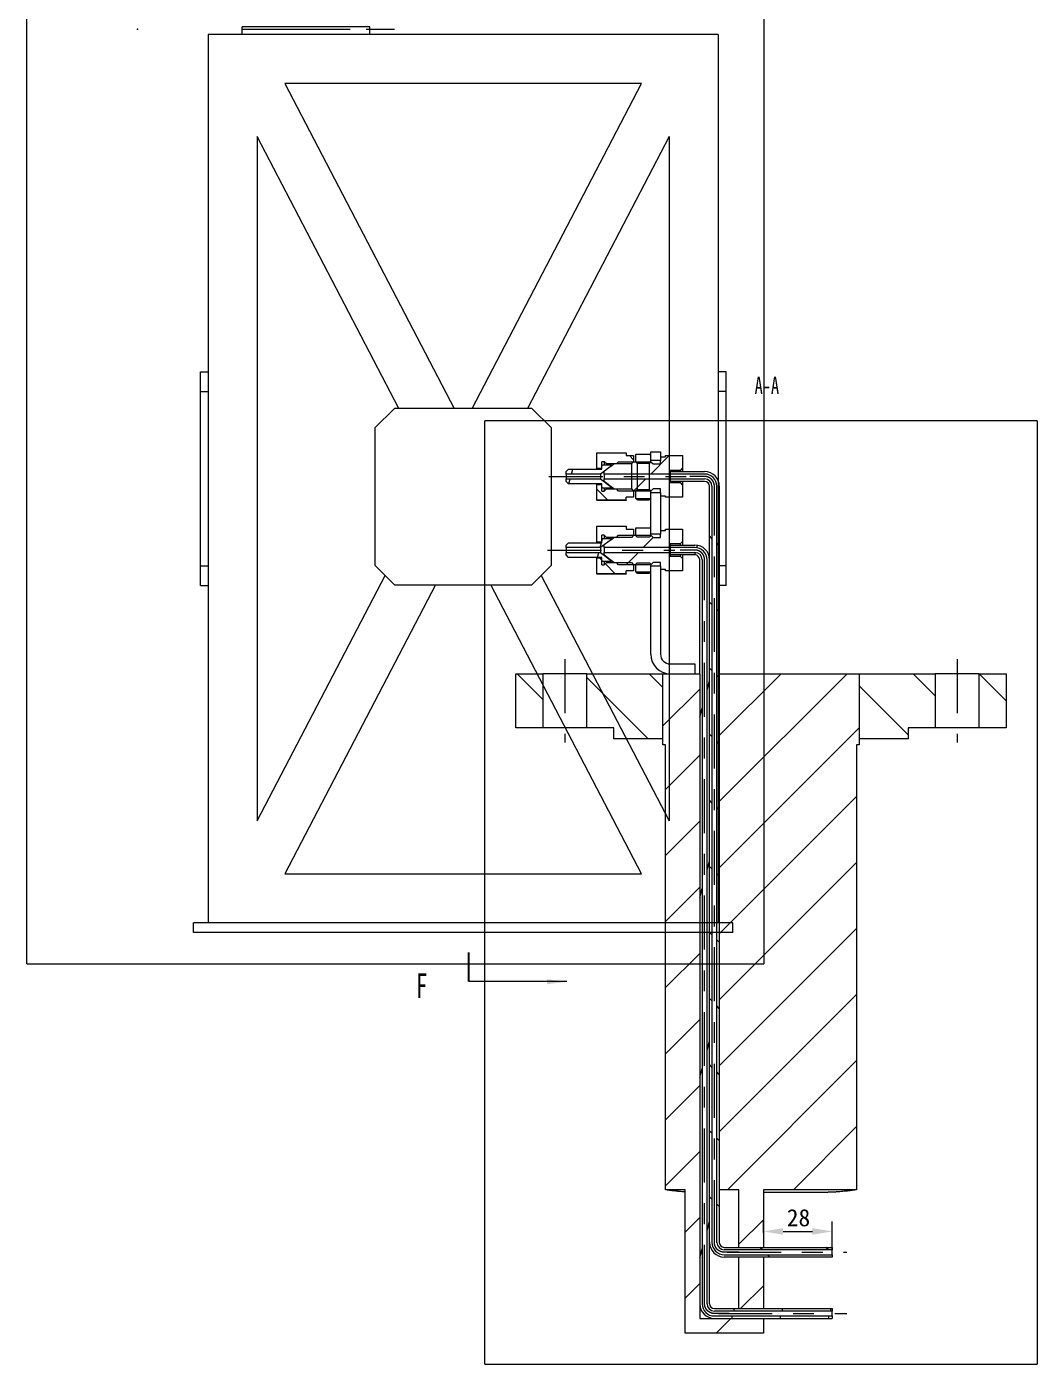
# Model space of a CAD drawing. Header units: millimetres. Extents: x 0 to 1675, y 0 to 1451.
# Drawn here: x 1200 to 1613, y 14 to 560 of the extents above; entities that cross this region are included whole.
import ezdxf

# ---------------------------------------------------------------- set-up
doc = ezdxf.new("R2010")
doc.units = ezdxf.units.MM
doc.header["$PDSIZE"] = -5
doc.linetypes.add('CENTER', pattern=[47.5, 22, -8.5, 8.5, -8.5])
doc.linetypes.add('PHANTOM', pattern=[50.5, 18, -6.5, 6.5, -6.5, 6.5, -6.5])
doc.layers.get('0').update_dxf_attribs({"lineweight": 18})
for name, color, linetype, lineweight in [('1', 7, 'Continuous', 18), ('170', 7, 'Continuous', 18), ('171', 7, 'Continuous', 18), ('173', 7, 'Continuous', 18)]:
    doc.layers.add(name, color=color, linetype=linetype, lineweight=lineweight)
doc.styles.add('Arial', font='')
doc.styles.add('宋体', font='')
doc.styles.get('Arial').set_extended_font_data('宋体')
doc.styles.get('宋体').set_extended_font_data('宋体')
doc.dimstyles.get("Standard").update_dxf_attribs({"dimtxt": 0.18, "dimasz": 0.18, "dimexe": 0.18, "dimexo": 0.0625, "dimgap": 0.09, "dimtad": 0, "dimtih": 1, "dimtoh": 1, "dimdec": 4, "dimzin": 0, "dimdsep": 46, "dimtxsty": 'Standard', "dimcen": 0.09, "dimdle": 0.36, "dimadec": 0, "dimazin": 0, "dimtfac": 1, "dimtdec": 4, "dimtofl": 0, "dimtmove": 0, "dimatfit": 3, "dimfxl": 1, "dimtolj": 1, "dimarcsym": 0})
pattern_1 = [(134.9544, (0, 0), (-13.4811, -13.45965), [])]
pattern_2 = [(74.9848, (0, 0), (-18.39958, 4.93539), [])]
pattern_3 = [(45, (0, 0), (-13.47038, 13.47038), [])]

# ---------------------------------------------------------------- blocks, each defined once
blk = doc.blocks.new('ASSORTED_DRAFT6')
at = {"lineweight": 18}
blk.add_hatch(color=3, dxfattribs=at).paths.add_polyline_path([(710.361568, 85.132812), (706.36157, 84.606202), (706.361566, 85.659422)], flags=0)
blk = doc.blocks.new('*X14')
at = {"layer": '171'}
for points in [[(1508.979461, 69.700504), (1508.979461, 67.033837), (1500.979461, 68.367171)], [(1520.979461, 67.033837), (1520.979461, 69.700504), (1528.979461, 68.367171)]]:
    blk.add_hatch(color=3, dxfattribs=at).paths.add_polyline_path(points, flags=0)
at = {"layer": '171', "color": 3, "linetype": 'Continuous', "lineweight": 18}
for p, q in [((1500.979461, 67.873065), (1500.979461, 72.367171)), ((1528.979461, 60.872711), (1528.979461, 72.367171)), ((1508.979461, 68.367171), (1520.979461, 68.367171))]:
    blk.add_line(p, q, dxfattribs=at)
at = {"layer": '171', "color": 3, "lineweight": 13, "insert": (1510.523961, 77.467171), "char_height": 7, "width": 17.83240223, "attachment_point": 1, "style": '宋体'}
blk.add_mtext('28', dxfattribs=at)

msp = doc.modelspace()

# ---------------------------------------------------------------- hatches: boundary and pattern name
at = {"layer": '1', "linetype": 'Continuous', "lineweight": 18}
h = msp.add_hatch(dxfattribs=at)
h.set_pattern_fill('ANSI31', color=155, style=0, pattern_type=0)
h.set_pattern_definition(pattern_1)
h.paths.add_polyline_path([(1447.99676, 382.37271), (1447.09676, 381.47271), (1436.89676, 381.47271), (1435.99676, 382.37271), (1434.99676, 382.37271), (1434.99676, 379.62271), (1432.99676, 379.62271), (1432.99676, 386.04276), (1444.99676, 386.04276), (1444.99676, 384.87271), (1447.99676, 384.87271)], flags=0)
h.paths.add_polyline_path([(1432.99676, 373.12271), (1434.99676, 373.12271), (1434.99676, 370.37271), (1435.99676, 370.37271), (1436.89676, 371.27271), (1447.09676, 371.27271), (1447.99676, 370.37271), (1447.99676, 367.87271), (1444.99676, 367.87271), (1444.99676, 366.70266), (1432.99676, 366.70266)], flags=0)
h = msp.add_hatch(dxfattribs=at)
h.set_pattern_fill('ANSI31', color=155, style=0, pattern_type=0)
h.set_pattern_definition(pattern_3)
h.paths.add_polyline_path([(1467.97946, 384.87271), (1467.97946, 379.87271), (1466.97946, 378.87271), (1462.97946, 378.87271), (1462.97946, 377.37271), (1435.97946, 377.37271), (1435.97946, 378.45849), (1439.97946, 381.47271), (1440.97946, 381.47271), (1441.87946, 382.37271), (1455.07946, 382.37271), (1455.97946, 381.47271), (1458.97946, 381.47271), (1458.97946, 384.37271), (1460.97946, 384.37271), (1460.97946, 384.87271)], flags=0)
h.paths.add_polyline_path([(1458.97946, 368.37271), (1458.97946, 371.27271), (1455.97946, 371.27271), (1455.07946, 370.37271), (1441.87946, 370.37271), (1440.97946, 371.27271), (1439.97946, 371.27271), (1435.97946, 374.28693), (1435.97946, 375.37271), (1462.97946, 375.37271), (1462.97946, 373.87271), (1466.97946, 373.87271), (1467.97946, 372.87271), (1467.97946, 367.87271), (1460.97946, 367.87271), (1460.97946, 368.37271)], flags=0)
h = msp.add_hatch(dxfattribs=at)
h.set_pattern_fill('ANSI31', color=155, style=0, pattern_type=0)
h.set_pattern_definition([(104.9696, (0, 0), (-18.4035, -4.92073), [])])
h.paths.add_polyline_path([(1454.4505, 381.66231), (1449.50842, 381.66231), (1448.97946, 382.19127), (1448.97946, 385.42154), (1454.97946, 385.42154), (1454.97946, 382.19127)], flags=0)
h.paths.add_polyline_path([(1448.97946, 370.55415), (1449.50842, 371.08311), (1454.4505, 371.08311), (1454.97946, 370.55415), (1454.97946, 367.32388), (1448.97946, 367.32388)], flags=0)
h = msp.add_hatch(dxfattribs=at)
h.set_pattern_fill('ANSI31', color=155, style=0, pattern_type=0)
h.set_pattern_definition(pattern_2)
h.paths.add_polyline_path([(1438.99676, 371.62271), (1435.49676, 371.62271), (1434.99676, 372.12271), (1434.99676, 373.37271), (1421.49676, 373.37271), (1420.49676, 374.37271), (1420.49676, 375.37271), (1434.53858, 375.37271), (1438.99676, 372.01323)], flags=0)
h.paths.add_polyline_path([(1421.49676, 379.37271), (1434.99676, 379.37271), (1434.99676, 380.62271), (1435.49676, 381.12271), (1438.99676, 381.12271), (1438.99676, 380.73219), (1434.53858, 377.37271), (1420.49676, 377.37271), (1420.49676, 378.37271)], flags=0)
h = msp.add_hatch(dxfattribs=at)
h.set_pattern_fill('ANSI31', color=155, style=0, pattern_type=0)
h.set_pattern_definition(pattern_1)
edge = h.paths.add_edge_path(flags=0)
edge.add_arc((1476.97946, 372.37271), 3, 0, 90, ccw=False)
edge.add_line((1479.97946, 372.37271), (1479.97946, 63.87271))
edge.add_arc((1484.97946, 63.87271), 5, 180, 270)
edge.add_line((1484.97946, 58.87271), (1528.97946, 58.87271))
edge.add_line((1528.97946, 58.87271), (1528.97946, 57.87271))
edge.add_line((1528.97946, 57.87271), (1484.97946, 57.87271))
edge.add_arc((1484.97946, 63.87271), 6, 180, 270, ccw=False)
edge.add_line((1478.97946, 63.87271), (1478.97946, 372.37271))
edge.add_arc((1476.97946, 372.37271), 2, 360, 450)
edge.add_line((1476.97946, 374.37271), (1462.97946, 374.37271))
edge.add_line((1462.97946, 374.37271), (1462.97946, 375.37271))
edge.add_line((1462.97946, 375.37271), (1476.97946, 375.37271))
edge = h.paths.add_edge_path(flags=0)
edge.add_arc((1476.97946, 372.37271), 6, 0, 90, ccw=False)
edge.add_line((1482.97946, 372.37271), (1482.97946, 63.87271))
edge.add_arc((1484.97946, 63.87271), 2, 180, 270)
edge.add_line((1484.97946, 61.87271), (1528.97946, 61.87271))
edge.add_line((1528.97946, 61.87271), (1528.97946, 60.87271))
edge.add_line((1528.97946, 60.87271), (1484.97946, 60.87271))
edge.add_arc((1484.97946, 63.87271), 3, 180, 270, ccw=False)
edge.add_line((1481.97946, 63.87271), (1481.97946, 372.37271))
edge.add_arc((1476.97946, 372.37271), 5, 0, 90)
edge.add_line((1476.97946, 377.37271), (1462.97946, 377.37271))
edge.add_line((1462.97946, 377.37271), (1462.97946, 378.37271))
edge.add_line((1462.97946, 378.37271), (1476.97946, 378.37271))
h = msp.add_hatch(dxfattribs=at)
h.set_pattern_fill('ANSI31', color=155, style=0, pattern_type=0)
h.set_pattern_definition(pattern_1)
h.paths.add_polyline_path([(1432.99676, 343.12271), (1434.99676, 343.12271), (1434.99676, 340.37271), (1435.99676, 340.37271), (1436.89676, 341.27271), (1447.09676, 341.27271), (1447.99676, 340.37271), (1447.99676, 337.87271), (1444.99676, 337.87271), (1444.99676, 336.70266), (1432.99676, 336.70266)], flags=0)
h.paths.add_polyline_path([(1447.99676, 352.37271), (1447.09676, 351.47271), (1436.89676, 351.47271), (1435.99676, 352.37271), (1434.99676, 352.37271), (1434.99676, 349.62271), (1432.99676, 349.62271), (1432.99676, 356.04276), (1444.99676, 356.04276), (1444.99676, 354.87271), (1447.99676, 354.87271)], flags=0)
h = msp.add_hatch(dxfattribs=at)
h.set_pattern_fill('ANSI31', color=155, style=0, pattern_type=0)
h.set_pattern_definition(pattern_3)
h.paths.add_polyline_path([(1458.97946, 338.37271), (1458.97946, 341.27271), (1455.97946, 341.27271), (1455.07946, 340.37271), (1441.87946, 340.37271), (1440.97946, 341.27271), (1439.97946, 341.27271), (1435.97946, 344.28693), (1435.97946, 345.37271), (1462.97946, 345.37271), (1462.97946, 343.87271), (1466.97946, 343.87271), (1467.97946, 342.87271), (1467.97946, 337.87271), (1460.97946, 337.87271), (1460.97946, 338.37271)], flags=0)
h.paths.add_polyline_path([(1467.97946, 354.87271), (1467.97946, 349.87271), (1466.97946, 348.87271), (1462.97946, 348.87271), (1462.97946, 347.37271), (1435.97946, 347.37271), (1435.97946, 348.45849), (1439.97946, 351.47271), (1440.97946, 351.47271), (1441.87946, 352.37271), (1455.07946, 352.37271), (1455.97946, 351.47271), (1458.97946, 351.47271), (1458.97946, 354.37271), (1460.97946, 354.37271), (1460.97946, 354.87271)], flags=0)
h = msp.add_hatch(dxfattribs=at)
h.set_pattern_fill('ANSI31', color=155, style=0, pattern_type=0)
h.set_pattern_definition(pattern_2)
h.paths.add_polyline_path([(1421.49676, 349.37271), (1434.99676, 349.37271), (1434.99676, 350.62271), (1435.49676, 351.12271), (1438.99676, 351.12271), (1438.99676, 350.73219), (1434.53858, 347.37271), (1420.49676, 347.37271), (1420.49676, 348.37271)], flags=0)
h.paths.add_polyline_path([(1438.99676, 341.62271), (1435.49676, 341.62271), (1434.99676, 342.12271), (1434.99676, 343.37271), (1421.49676, 343.37271), (1420.49676, 344.37271), (1420.49676, 345.37271), (1434.53858, 345.37271), (1438.99676, 342.01323)], flags=0)
h = msp.add_hatch(dxfattribs=at)
h.set_pattern_fill('ANSI31', color=155, style=0, pattern_type=0)
h.set_pattern_definition(pattern_2)
edge = h.paths.add_edge_path(flags=0)
edge.add_line((1475.97946, 342.37271), (1475.97946, 38.87271))
edge.add_arc((1480.97946, 38.87271), 5, 180, 270)
edge.add_line((1480.97946, 33.87271), (1528.97946, 33.87271))
edge.add_line((1528.97946, 33.87271), (1528.97946, 32.87271))
edge.add_line((1528.97946, 32.87271), (1480.97946, 32.87271))
edge.add_arc((1480.97946, 38.87271), 6, 180, 270, ccw=False)
edge.add_line((1474.97946, 38.87271), (1474.97946, 342.37271))
edge.add_arc((1472.97946, 342.37271), 2, 360, 450)
edge.add_line((1472.97946, 344.37271), (1462.97946, 344.37271))
edge.add_line((1462.97946, 344.37271), (1462.97946, 345.37271))
edge.add_line((1462.97946, 345.37271), (1472.97946, 345.37271))
edge.add_arc((1472.97946, 342.37271), 3, 0, 90, ccw=False)
edge = h.paths.add_edge_path(flags=0)
edge.add_line((1478.97946, 342.37271), (1478.97946, 38.87271))
edge.add_arc((1480.97946, 38.87271), 2, 180, 270)
edge.add_line((1480.97946, 36.87271), (1528.97946, 36.87271))
edge.add_line((1528.97946, 36.87271), (1528.97946, 35.87271))
edge.add_line((1528.97946, 35.87271), (1480.97946, 35.87271))
edge.add_arc((1480.97946, 38.87271), 3, 180, 270, ccw=False)
edge.add_line((1477.97946, 38.87271), (1477.97946, 342.37271))
edge.add_arc((1472.97946, 342.37271), 5, 360, 450)
edge.add_line((1472.97946, 347.37271), (1462.97946, 347.37271))
edge.add_line((1462.97946, 347.37271), (1462.97946, 348.37271))
edge.add_line((1462.97946, 348.37271), (1472.97946, 348.37271))
edge.add_arc((1472.97946, 342.37271), 6, 0, 90, ccw=False)
h = msp.add_hatch(dxfattribs=at)
h.set_pattern_fill('ANSI31', color=155, style=0, pattern_type=0)
h.set_pattern_definition(pattern_1)
h.paths.add_polyline_path([(1588.97946, 273.87271), (1588.97946, 295.87271), (1599.97946, 295.87271), (1599.97946, 273.87271)], flags=0)
h.paths.add_polyline_path([(1570.97946, 295.87271), (1570.97946, 273.87271), (1559.97946, 273.87271), (1559.97946, 269.37271), (1539.97946, 269.37271), (1539.97946, 295.87271)], flags=0)
h.paths.add_polyline_path([(1439.97946, 273.87271), (1428.97946, 273.87271), (1428.97946, 295.87271), (1459.97946, 295.87271), (1459.97946, 269.37271), (1439.97946, 269.37271)], flags=0)
h.paths.add_polyline_path([(1410.97946, 295.87271), (1410.97946, 273.87271), (1399.97946, 273.87271), (1399.97946, 295.87271)], flags=0)
h = msp.add_hatch(dxfattribs=at)
h.set_pattern_fill('ANSI31', color=4, style=0, pattern_type=0)
h.set_pattern_definition(pattern_3)
h.paths.add_polyline_path([(1538.97946, 85.37271), (1500.97946, 85.37271), (1500.97946, 61.87271), (1490.97946, 61.87271), (1490.97946, 85.37271), (1482.97946, 85.37271), (1482.97946, 295.87271), (1539.97946, 295.87271), (1539.97946, 266.87271), (1538.97946, 266.87271)], flags=0)
h.paths.add_polyline_path([(1490.97946, 57.87271), (1500.97946, 57.87271), (1500.97946, 36.87271), (1490.97946, 36.87271)], flags=0)
h.paths.add_polyline_path([(1459.97946, 266.87271), (1459.97946, 295.87271), (1474.97946, 295.87271), (1474.97946, 32.87271), (1490.97946, 32.87271), (1500.97946, 32.87271), (1500.97946, 26.87271), (1468.97946, 26.87271), (1468.97946, 85.37271), (1460.97946, 85.37271), (1460.97946, 266.87271)], flags=0)

# ---------------------------------------------------------------- linework, layer by layer
at = {"layer": '1', "color": 7, "linetype": 'Continuous', "lineweight": 18}
for p, q in [((1432.99676, 379.62271), (1432.99676, 386.04276)), ((1432.99676, 386.04276), (1444.99676, 386.04276)), ((1435.99676, 382.37271), (1434.99676, 382.37271)), ((1434.99676, 380.62271), (1434.99676, 382.37271)), ((1435.99676, 382.37271), (1435.99676, 381.12276)), ((1436.89676, 381.47271), (1435.99676, 382.37271)), ((1440.97946, 381.47271), (1441.87946, 382.37271)), ((1441.87946, 382.37271), (1455.07946, 382.37271)), ((1444.99676, 386.04276), (1444.99676, 384.87271)), ((1444.99676, 384.87271), (1447.99676, 384.87271)), ((1447.99676, 382.37271), (1447.09676, 381.47271)), ((1447.99676, 384.87271), (1447.99676, 382.37271)), ((1448.97946, 385.37271), (1449.00765, 385.42154)), ((1448.97946, 382.19127), (1448.97946, 385.37271)), ((1449.50842, 381.66231), (1448.97946, 382.19127)), ((1449.00765, 385.42154), (1454.95127, 385.42154)), ((1454.97946, 382.19127), (1454.4505, 381.66231)), ((1454.95127, 385.42154), (1454.97946, 385.37271)), ((1454.97946, 382.87271), (1454.97946, 386.37271)), ((1454.97946, 386.37271), (1458.97946, 386.37271)), ((1458.97946, 382.87271), (1454.97946, 382.87271)), ((1454.97946, 382.19127), (1454.97946, 382.87271)), ((1455.07946, 382.37271), (1455.97946, 381.47271)), ((1458.97946, 386.37271), (1458.97946, 382.87271)), ((1458.97946, 384.37271), (1460.97946, 384.37271)), ((1458.97946, 381.47271), (1458.97946, 382.87271)), ((1460.97946, 384.87271), (1467.97946, 384.87271)), ((1460.97946, 384.37271), (1460.97946, 384.87271)), ((1467.97946, 384.87271), (1467.97946, 379.87271)), ((1420.49676, 378.37271), (1421.49676, 379.37271)), ((1420.49676, 377.37271), (1420.49676, 378.37271)), ((1420.49676, 377.37271), (1420.49676, 375.37271)), ((1434.53858, 377.37271), (1420.49676, 377.37271)), ((1421.49676, 379.37271), (1434.99676, 379.37271)), ((1432.99676, 379.62271), (1432.99676, 379.37279)), ((1434.99676, 379.62271), (1432.99676, 379.62271)), ((1438.99676, 380.73219), (1434.53858, 377.37271)), ((1434.53858, 377.37271), (1434.53858, 375.37271)), ((1434.99676, 380.62271), (1435.49676, 381.12271)), ((1434.99676, 379.37271), (1434.99676, 380.62271)), ((1435.49676, 381.12271), (1438.99676, 381.12271)), ((1435.97946, 377.37271), (1435.97946, 378.4585)), ((1435.97946, 377.37271), (1435.97946, 376.37271)), ((1462.97946, 377.37271), (1435.97946, 377.37271)), ((1436.89676, 381.47271), (1436.89676, 381.12287)), ((1447.09676, 381.47271), (1436.89676, 381.47271)), ((1438.99676, 380.73219), (1439.97946, 381.47271)), ((1438.99676, 381.12271), (1438.99676, 380.73219)), ((1447.09676, 381.47271), (1447.09676, 373.94095)), ((1449.50842, 381.66231), (1449.50842, 371.08311)), ((1454.4505, 381.66231), (1449.50842, 381.66231)), ((1454.4505, 371.08311), (1454.4505, 381.66231)), ((1455.97946, 381.47271), (1458.97946, 381.47271)), ((1462.97946, 378.87271), (1462.97946, 377.37271)), ((1466.97946, 378.87271), (1462.97946, 378.87271)), ((1462.97946, 378.37271), (1476.97946, 378.37271)), ((1462.97946, 377.37271), (1462.97946, 375.37271)), ((1476.97946, 377.37271), (1462.97946, 377.37271)), ((1467.97946, 379.87271), (1466.97946, 378.87271)), ((1466.97946, 378.87271), (1466.97946, 378.37266)), ((1467.97946, 379.87271), (1467.97946, 378.37256)), ((1420.49676, 374.37271), (1420.49676, 375.37271)), ((1420.49676, 375.37271), (1434.53858, 375.37271)), ((1421.49676, 373.37271), (1420.49676, 374.37271)), ((1434.99676, 373.37271), (1421.49676, 373.37271)), ((1432.99676, 373.37271), (1432.99676, 373.12271)), ((1432.99676, 373.12271), (1434.99676, 373.12271)), ((1432.99676, 366.70272), (1432.99676, 373.12271)), ((1434.53858, 375.37271), (1438.99676, 372.01323)), ((1434.99676, 372.12271), (1434.99676, 373.37271)), ((1435.49676, 371.62271), (1434.99676, 372.12271)), ((1434.99676, 370.37271), (1434.99676, 372.12271)), ((1438.99676, 371.62271), (1435.49676, 371.62271)), ((1435.97946, 376.37271), (1435.97946, 375.37271)), ((1435.97946, 375.37271), (1462.97946, 375.37271)), ((1435.97946, 374.28693), (1435.97946, 375.37271)), ((1439.97946, 371.27271), (1435.97946, 374.28693)), ((1435.99676, 371.62252), (1435.99676, 370.37271)), ((1435.99676, 370.37271), (1436.89676, 371.27271)), ((1436.89676, 371.62266), (1436.89676, 371.27271)), ((1436.89676, 371.27271), (1447.09676, 371.27271)), ((1438.99676, 372.01323), (1438.99676, 371.62271)), ((1441.87946, 370.37271), (1440.97946, 371.27271)), ((1447.09676, 373.94095), (1447.09676, 371.27271)), ((1447.09676, 371.27271), (1447.99676, 370.37271)), ((1448.97946, 370.55415), (1449.50842, 371.08311)), ((1449.50842, 371.08311), (1454.4505, 371.08311)), ((1454.4505, 371.08311), (1454.97946, 370.55415)), ((1455.97946, 371.27271), (1455.07946, 370.37271)), ((1458.97946, 371.27271), (1455.97946, 371.27271)), ((1458.97946, 369.87271), (1458.97946, 371.27271)), ((1462.97946, 375.37271), (1476.97946, 375.37271)), ((1462.97946, 375.37271), (1462.97946, 373.87271)), ((1476.97946, 374.37271), (1462.97946, 374.37271)), ((1462.97946, 373.87271), (1466.97946, 373.87271)), ((1466.97946, 374.37276), (1466.97946, 373.87271)), ((1466.97946, 373.87271), (1467.97946, 372.87271)), ((1467.97946, 374.37286), (1467.97946, 372.87271)), ((1467.97946, 372.87271), (1467.97946, 367.87271)), ((1478.97946, 63.87271), (1478.97946, 372.37271)), ((1479.97946, 372.37271), (1479.97946, 63.87271)), ((1481.97946, 63.87271), (1481.97946, 372.37271)), ((1482.97946, 372.37271), (1482.97946, 63.87271)), ((1432.99676, 366.70272), (1432.99676, 366.56122)), ((1444.99676, 366.70267), (1432.99676, 366.70267)), ((1444.99676, 366.56122), (1432.99676, 366.56122)), ((1434.99676, 370.37271), (1435.99676, 370.37271)), ((1455.07946, 370.37271), (1441.87946, 370.37271)), ((1447.99676, 367.87271), (1444.99676, 367.87271)), ((1444.99676, 366.70268), (1444.99676, 367.87271)), ((1444.99676, 366.70268), (1444.99676, 366.56122)), ((1447.99676, 370.37271), (1447.99676, 367.87271)), ((1448.97946, 367.37271), (1448.97946, 370.55415)), ((1449.00765, 367.32388), (1448.97946, 367.37271)), ((1454.95127, 367.32388), (1449.00765, 367.32388)), ((1449.78331, 366.88219), (1454.17561, 366.88219)), ((1454.97946, 367.37271), (1454.95127, 367.32388)), ((1454.97946, 369.87271), (1454.97946, 370.55415)), ((1454.97946, 369.87271), (1458.97946, 369.87271)), ((1454.97946, 352.87271), (1454.97946, 369.87271)), ((1458.97946, 369.87271), (1458.97946, 352.87271)), ((1460.97946, 368.37271), (1458.97946, 368.37271)), ((1460.97946, 367.87271), (1460.97946, 368.37271)), ((1467.97946, 367.87271), (1460.97946, 367.87271)), ((1432.99676, 349.62271), (1432.99676, 356.04276)), ((1432.99676, 356.04276), (1444.99676, 356.04276)), ((1444.99676, 356.04276), (1444.99676, 354.87271)), ((1444.99676, 354.87271), (1447.99676, 354.87271)), ((1447.99676, 354.87271), (1447.99676, 352.37271)), ((1448.97946, 355.37271), (1449.00765, 355.42154)), ((1448.97946, 352.19127), (1448.97946, 355.37271)), ((1449.00765, 355.42154), (1454.95127, 355.42154)), ((1454.95127, 355.42154), (1454.97946, 355.37271)), ((1460.97946, 354.87271), (1467.97946, 354.87271)), ((1460.97946, 354.37271), (1460.97946, 354.87271)), ((1467.97946, 354.87271), (1467.97946, 349.87271)), ((1420.49676, 348.37271), (1421.49676, 349.37271)), ((1421.49676, 349.37271), (1434.99676, 349.37271)), ((1432.99676, 349.62271), (1432.99676, 349.37279)), ((1434.99676, 349.62271), (1432.99676, 349.62271)), ((1438.99676, 350.73219), (1434.53858, 347.37271)), ((1435.99676, 352.37271), (1434.99676, 352.37271)), ((1434.99676, 350.62271), (1434.99676, 352.37271)), ((1434.99676, 350.62271), (1435.49676, 351.12271)), ((1434.99676, 349.37271), (1434.99676, 350.62271)), ((1435.49676, 351.12271), (1438.99676, 351.12271)), ((1435.99676, 352.37271), (1435.99676, 351.12276)), ((1436.89676, 351.47271), (1435.99676, 352.37271)), ((1436.89676, 351.47271), (1436.89676, 351.12287)), ((1447.09676, 351.47271), (1436.89676, 351.47271)), ((1438.99676, 350.73219), (1439.97946, 351.47271)), ((1438.99676, 351.12271), (1438.99676, 350.73219)), ((1440.97946, 351.47271), (1441.87946, 352.37271)), ((1441.87946, 352.37271), (1455.07946, 352.37271)), ((1447.99676, 352.37271), (1447.09676, 351.47271)), ((1449.50842, 351.66231), (1448.97946, 352.19127)), ((1454.4505, 351.66231), (1449.50842, 351.66231)), ((1454.97946, 352.19127), (1454.4505, 351.66231)), ((1458.97946, 352.87271), (1454.97946, 352.87271)), ((1454.97946, 352.19127), (1454.97946, 352.87271)), ((1455.07946, 352.37271), (1455.97946, 351.47271)), ((1455.97946, 351.47271), (1458.97946, 351.47271)), ((1458.97946, 354.37271), (1460.97946, 354.37271)), ((1458.97946, 351.47271), (1458.97946, 352.87271)), ((1467.97946, 349.87271), (1466.97946, 348.87271)), ((1467.97946, 349.87271), (1467.97946, 348.37256)), ((1420.49676, 347.37271), (1420.49676, 348.37271)), ((1420.49676, 347.37271), (1420.49676, 345.37271)), ((1434.53858, 347.37271), (1420.49676, 347.37271)), ((1420.49676, 344.37271), (1420.49676, 345.37271)), ((1420.49676, 345.37271), (1434.53858, 345.37271)), ((1421.49676, 343.37271), (1420.49676, 344.37271)), ((1434.53858, 347.37271), (1434.53858, 345.37271)), ((1434.53858, 345.37271), (1438.99676, 342.01323)), ((1435.97946, 347.37271), (1435.97946, 348.4585)), ((1435.97946, 347.37271), (1435.97946, 346.37271)), ((1462.97946, 347.37271), (1435.97946, 347.37271)), ((1435.97946, 346.37271), (1435.97946, 345.37271)), ((1435.97946, 344.28693), (1435.97946, 345.37271)), ((1435.97946, 345.37271), (1462.97946, 345.37271)), ((1439.97946, 341.27271), (1435.97946, 344.28693)), ((1462.97946, 348.87271), (1462.97946, 347.37271)), ((1466.97946, 348.87271), (1462.97946, 348.87271)), ((1462.97946, 348.37271), (1472.97946, 348.37271)), ((1462.97946, 347.37271), (1462.97946, 345.37271)), ((1472.97946, 347.37271), (1462.97946, 347.37271)), ((1462.97946, 345.37271), (1472.97946, 345.37271)), ((1462.97946, 345.37271), (1462.97946, 343.87271)), ((1472.97946, 344.37271), (1462.97946, 344.37271)), ((1462.97946, 343.87271), (1466.97946, 343.87271)), ((1466.97946, 348.87271), (1466.97946, 348.37266)), ((1466.97946, 344.37276), (1466.97946, 343.87271)), ((1466.97946, 343.87271), (1467.97946, 342.87271)), ((1467.97946, 344.37286), (1467.97946, 342.87271)), ((1434.99676, 343.37271), (1421.49676, 343.37271)), ((1432.99676, 343.37271), (1432.99676, 343.12271)), ((1432.99676, 343.12271), (1434.99676, 343.12271)), ((1432.99676, 336.70272), (1432.99676, 343.12271)), ((1434.99676, 342.12271), (1434.99676, 343.37271)), ((1435.49676, 341.62271), (1434.99676, 342.12271)), ((1434.99676, 340.37271), (1434.99676, 342.12271)), ((1434.99676, 340.37271), (1435.99676, 340.37271)), ((1438.99676, 341.62271), (1435.49676, 341.62271)), ((1435.99676, 341.62252), (1435.99676, 340.37271)), ((1435.99676, 340.37271), (1436.89676, 341.27271)), ((1436.89676, 341.62266), (1436.89676, 341.27271)), ((1436.89676, 341.27271), (1447.09676, 341.27271)), ((1438.99676, 342.01323), (1438.99676, 341.62271)), ((1441.87946, 340.37271), (1440.97946, 341.27271)), ((1455.07946, 340.37271), (1441.87946, 340.37271)), ((1447.09676, 341.27271), (1447.99676, 340.37271)), ((1447.99676, 340.37271), (1447.99676, 337.87271)), ((1448.97946, 340.55415), (1449.50842, 341.08311)), ((1448.97946, 337.37271), (1448.97946, 340.55415)), ((1449.50842, 341.08311), (1454.4505, 341.08311)), ((1454.4505, 341.08311), (1454.97946, 340.55415)), ((1454.97946, 339.87271), (1454.97946, 340.55415)), ((1454.97946, 303.87271), (1454.97946, 339.87271)), ((1454.97946, 339.87271), (1458.97946, 339.87271)), ((1455.97946, 341.27271), (1455.07946, 340.37271)), ((1458.97946, 341.27271), (1455.97946, 341.27271)), ((1458.97946, 339.87271), (1458.97946, 341.27271)), ((1458.97946, 339.87271), (1458.97946, 303.87271)), ((1460.97946, 338.37271), (1458.97946, 338.37271)), ((1460.97946, 337.87271), (1460.97946, 338.37271)), ((1467.97946, 342.87271), (1467.97946, 337.87271)), ((1474.97946, 295.87271), (1474.97946, 342.37271)), ((1475.97946, 342.37271), (1475.97946, 38.87271)), ((1477.97946, 38.87271), (1477.97946, 342.37271)), ((1432.99676, 336.70272), (1432.99676, 336.56122)), ((1444.99676, 336.70267), (1432.99676, 336.70267)), ((1444.99676, 336.56122), (1432.99676, 336.56122)), ((1447.99676, 337.87271), (1444.99676, 337.87271)), ((1444.99676, 336.70268), (1444.99676, 337.87271)), ((1444.99676, 336.70268), (1444.99676, 336.56122)), ((1449.00765, 337.32388), (1448.97946, 337.37271)), ((1454.95127, 337.32388), (1449.00765, 337.32388)), ((1449.78331, 336.88219), (1454.17561, 336.88219)), ((1454.97946, 337.37271), (1454.95127, 337.32388)), ((1467.97946, 337.87271), (1460.97946, 337.87271)), ((1399.97946, 295.87271), (1410.97946, 295.87271)), ((1399.97946, 273.87271), (1399.97946, 295.87271)), ((1428.97946, 295.87271), (1410.97946, 295.87271)), ((1410.97946, 295.87271), (1410.97946, 273.87271)), ((1428.97946, 273.87271), (1428.97946, 295.87271)), ((1428.97946, 295.87271), (1459.97946, 295.87271)), ((1459.97946, 266.87271), (1459.97946, 295.87271)), ((1459.97946, 295.87271), (1474.97946, 295.87271)), ((1462.97946, 299.87271), (1472.97946, 299.87271)), ((1472.97946, 299.87271), (1472.97946, 295.87271)), ((1474.97946, 295.87271), (1474.97946, 32.87271)), ((1482.97946, 295.87271), (1539.97946, 295.87271)), ((1539.97946, 295.87271), (1570.97946, 295.87271)), ((1539.97946, 295.87271), (1539.97946, 266.87271)), ((1588.97946, 295.87271), (1570.97946, 295.87271)), ((1570.97946, 295.87271), (1570.97946, 273.87271)), ((1588.97946, 273.87271), (1588.97946, 295.87271)), ((1588.97946, 295.87271), (1599.97946, 295.87271)), ((1599.97946, 295.87271), (1599.97946, 273.87271)), ((1410.97946, 273.87271), (1399.97946, 273.87271)), ((1428.97946, 273.87271), (1410.97946, 273.87271)), ((1439.97946, 273.87271), (1428.97946, 273.87271)), ((1439.97946, 269.37271), (1439.97946, 273.87271)), ((1559.97946, 273.87271), (1559.97946, 269.37271)), ((1570.97946, 273.87271), (1559.97946, 273.87271)), ((1588.97946, 273.87271), (1570.97946, 273.87271)), ((1599.97946, 273.87271), (1588.97946, 273.87271)), ((1459.97946, 269.37271), (1439.97946, 269.37271)), ((1559.97946, 269.37271), (1539.97946, 269.37271)), ((1460.97946, 266.87271), (1459.97946, 266.87271)), ((1460.97946, 85.37271), (1460.97946, 266.87271)), ((1538.97946, 266.87271), (1538.97946, 85.37271)), ((1539.97946, 266.87271), (1538.97946, 266.87271)), ((1468.97946, 85.37271), (1460.97946, 85.37271)), ((1468.97946, 26.87271), (1468.97946, 85.37271)), ((1490.97946, 85.37271), (1482.97946, 85.37271)), ((1490.97946, 85.35061), (1482.97946, 85.35061)), ((1490.97946, 61.87271), (1490.97946, 85.37271)), ((1524.97946, 84.28328), (1500.97868, 84.28328)), ((1538.97946, 85.37271), (1500.97946, 85.37271)), ((1500.97946, 85.37271), (1500.97946, 61.87271)), ((1478.97946, 38.87271), (1478.97946, 63.87271)), ((1484.97946, 61.87271), (1528.97946, 61.87271)), ((1528.97946, 60.87271), (1484.97946, 60.87271)), ((1528.97946, 61.87271), (1528.97946, 60.87271)), ((1528.97946, 58.87271), (1528.97946, 60.87271)), ((1484.97946, 58.87271), (1528.97946, 58.87271)), ((1528.97946, 57.87271), (1484.97946, 57.87271)), ((1490.97946, 36.87271), (1490.97946, 57.87271)), ((1500.97946, 57.87271), (1500.97946, 36.87271)), ((1528.97946, 58.87271), (1528.97946, 57.87271)), ((1474.97946, 32.87271), (1490.97946, 32.87271)), ((1480.97946, 36.87271), (1528.97946, 36.87271)), ((1528.97946, 35.87271), (1480.97946, 35.87271)), ((1480.97946, 33.87271), (1528.97946, 33.87271)), ((1490.97946, 32.87271), (1528.97946, 32.87271)), ((1500.97946, 32.87271), (1500.97946, 26.87271)), ((1528.97946, 36.87271), (1528.97946, 35.87271)), ((1528.97946, 33.87271), (1528.97946, 35.87271)), ((1528.97946, 33.87271), (1528.97946, 32.87271)), ((1500.97946, 26.87271), (1468.97946, 26.87271))]:
    msp.add_line(p, q, dxfattribs=at)
for centre, radius, start, end in [((1476.97946, 372.37271), 6, 0, 90), ((1476.97946, 372.37271), 5, 0, 90), ((1476.97946, 372.37271), 3, 0, 90), ((1476.97946, 372.37271), 2, 0, 90), ((1472.97946, 342.37271), 6, 0, 90), ((1472.97946, 342.37271), 5, 0, 90), ((1472.97946, 342.37271), 3, 0, 90), ((1472.97946, 342.37271), 2, 0, 90), ((1462.97946, 303.87271), 8, 180, 270), ((1462.97946, 303.87271), 4, 180, 270), ((1484.97946, 63.87271), 6, 180, 270), ((1484.97946, 63.87271), 5, 180, 270), ((1484.97946, 63.87271), 3, 180, 270), ((1484.97946, 63.87271), 2, 180, 270), ((1480.97946, 38.87271), 6, 180, 270), ((1480.97946, 38.87271), 5, 180, 270), ((1480.97946, 38.87271), 3, 180, 270), ((1480.97946, 38.87271), 2, 180, 270)]:
    msp.add_arc(centre, radius, start, end, dxfattribs=at)
for points, knots in [([(1449.00767, 367.32387), (1449.01514, 367.31093), (1449.02408, 367.29799), (1449.07082, 367.2398), (1449.12488, 367.19467), (1449.2298, 367.12717), (1449.28821, 367.09347), (1449.3549, 367.05983), (1449.40113, 367.03741), (1449.42514, 367.02621), (1449.54934, 366.97027), (1449.66133, 366.92603), (1449.78331, 366.88219)], [0, 0, 0, 0, 0.0786879016, 0.0786879016, 0.3542419453, 0.3542419453, 0.4920189672, 0.5609074781, 0.5609074781, 0.6297959891, 0.6297959891, 0.9053500328, 0.9053500328, 0.9053500328, 0.9053500328]), ([(1454.17561, 366.88219), (1454.29759, 366.92603), (1454.40958, 366.97027), (1454.53378, 367.02621), (1454.55779, 367.03741), (1454.60402, 367.05983), (1454.67072, 367.09347), (1454.72912, 367.12717), (1454.83404, 367.19467), (1454.8881, 367.2398), (1454.93484, 367.29799), (1454.94378, 367.31093), (1454.95125, 367.32387)], [0, 0, 0, 0, 0.2755540437, 0.2755540437, 0.3444425547, 0.3444425547, 0.4133310656, 0.5511080875, 0.5511080875, 0.8266621312, 0.8266621312, 0.9053500328, 0.9053500328, 0.9053500328, 0.9053500328]), ([(1449.00767, 337.32387), (1449.01514, 337.31093), (1449.02408, 337.29799), (1449.07082, 337.2398), (1449.12488, 337.19467), (1449.2298, 337.12717), (1449.28821, 337.09347), (1449.3549, 337.05983), (1449.40113, 337.03741), (1449.42514, 337.02621), (1449.54934, 336.97027), (1449.66133, 336.92603), (1449.78331, 336.88219)], [0, 0, 0, 0, 0.0786879016, 0.0786879016, 0.3542419453, 0.3542419453, 0.4920189672, 0.5609074781, 0.5609074781, 0.6297959891, 0.6297959891, 0.9053500328, 0.9053500328, 0.9053500328, 0.9053500328]), ([(1454.17561, 336.88219), (1454.29759, 336.92603), (1454.40958, 336.97027), (1454.53378, 337.02621), (1454.55779, 337.03741), (1454.60402, 337.05983), (1454.67072, 337.09347), (1454.72912, 337.12717), (1454.83404, 337.19467), (1454.8881, 337.2398), (1454.93484, 337.29799), (1454.94378, 337.31093), (1454.95125, 337.32387)], [0, 0, 0, 0, 0.2755540437, 0.2755540437, 0.3444425547, 0.3444425547, 0.4133310656, 0.5511080875, 0.5511080875, 0.8266621312, 0.8266621312, 0.9053500328, 0.9053500328, 0.9053500328, 0.9053500328]), ([(1468.96088, 84.48562), (1468.76364, 84.49887), (1468.5689, 84.51259), (1467.97481, 84.55635), (1467.58378, 84.58783), (1467.01354, 84.63724), (1466.82618, 84.65407), (1466.54929, 84.67978), (1466.45768, 84.68843), (1466.32132, 84.7015), (1466.27601, 84.70588), (1466.18598, 84.71465), (1465.78325, 84.75417), (1465.40209, 84.7942), (1464.7575, 84.86513), (1464.45172, 84.90049), (1463.87312, 84.96998), (1463.6003, 85.00412), (1463.28044, 85.0454), (1463.21753, 85.05358), (1463.09385, 85.06979), (1463.03334, 85.07779), (1462.85579, 85.10142), (1462.74269, 85.1167), (1462.41893, 85.16098), (1462.22379, 85.18842), (1461.87437, 85.23843), (1461.72009, 85.261), (1461.51984, 85.29067), (1461.45829, 85.29986), (1461.38799, 85.31041), (1461.37426, 85.31248), (1461.34747, 85.31651), (1461.3344, 85.31848), (1461.29629, 85.32424), (1461.27232, 85.32787), (1461.15968, 85.34496), (1461.09244, 85.35529), (1461.0025, 85.36914), (1460.97981, 85.37266), (1460.97946, 85.37271), (1460.97946, 85.37271), (1460.97946, 85.37271)], [0, 0, 0, 0, 0.334652574, 0.334652574, 1.034030994, 1.034030994, 1.383720203, 1.383720203, 1.558564808, 1.558564808, 1.645987111, 1.645987111, 1.733409413, 2.432787833, 2.432787833, 3.132166253, 3.132166253, 3.831544672, 3.831544672, 4.006389277, 4.006389277, 4.181233882, 4.181233882, 4.530923092, 4.530923092, 5.230301512, 5.230301512, 5.929679932, 5.929679932, 6.279369141, 6.279369141, 6.366791444, 6.366791444, 6.454213746, 6.454213746, 6.629058351, 6.629058351, 7.328436771, 7.328436771, 8.027815191, 8.027815191, 8.033060529, 8.033060529, 8.033060529, 8.033060529]), ([(1538.97946, 85.37271), (1538.97947, 85.37271), (1538.95747, 85.3693), (1538.90149, 85.36068), (1538.88876, 85.35872), (1538.86054, 85.35439), (1538.81403, 85.34726), (1538.75515, 85.33827), (1538.62115, 85.31793), (1538.51022, 85.30122), (1538.24561, 85.262), (1538.09194, 85.2395), (1537.82878, 85.20182), (1537.73562, 85.1886), (1537.6122, 85.1713), (1537.58719, 85.16781), (1537.53661, 85.16076), (1537.45985, 85.15009), (1537.38045, 85.13916), (1537.10999, 85.10216), (1536.87511, 85.07079), (1536.3691, 85.00545), (1536.09796, 84.97148), (1535.66385, 84.91929), (1535.51457, 84.90168), (1535.28369, 84.87505), (1535.1665, 84.86168), (1535.04667, 84.84825), (1534.9662, 84.83928), (1534.92565, 84.83479), (1534.55904, 84.79442), (1534.2197, 84.7588), (1533.51489, 84.68908), (1533.14942, 84.65498), (1532.39239, 84.58926), (1532.00082, 84.55764), (1531.4946, 84.52028), (1531.39251, 84.51292), (1531.18664, 84.49842), (1531.08274, 84.49129), (1530.77015, 84.47036), (1530.5601, 84.45702), (1529.92509, 84.41896), (1529.49528, 84.39619), (1528.62288, 84.35642), (1528.18029, 84.33943), (1527.50668, 84.31871), (1527.28051, 84.3126), (1526.93879, 84.30467), (1526.82447, 84.30224), (1526.65237, 84.29891), (1526.59487, 84.29785), (1526.47985, 84.29585), (1526.42232, 84.2949), (1525.90437, 84.28688), (1525.4426, 84.28328), (1524.97946, 84.28328)], [0, 0, 0, 0, 0.872330246, 0.872330246, 1.092060786, 1.092060786, 1.311791327, 1.751252407, 1.751252407, 2.630174569, 2.630174569, 3.509096731, 3.509096731, 3.948557812, 3.948557812, 4.058423082, 4.058423082, 4.168288353, 4.388018893, 4.388018893, 5.266941055, 5.266941055, 6.145863217, 6.145863217, 6.585324298, 6.585324298, 6.805054838, 6.914920108, 6.914920108, 7.024785379, 7.024785379, 7.90370754, 7.90370754, 8.782629702, 8.782629702, 9.661551864, 9.661551864, 9.881282404, 9.881282404, 10.101012945, 10.101012945, 10.540474026, 10.540474026, 11.419396188, 11.419396188, 12.29831835, 12.29831835, 12.73777943, 12.73777943, 12.957509971, 12.957509971, 13.067375241, 13.067375241, 13.177240511, 13.177240511, 14.056162673, 14.056162673, 14.056162673, 14.056162673])]:
    msp.add_open_spline(points, degree=3, knots=knots, dxfattribs=at)
at = {"layer": '170', "color": 1, "linetype": 'CENTER', "lineweight": 18}
for p, q in [((1413.47946, 376.37271), (1469.47946, 376.37271)), ((1480.97946, 67.27271), (1480.97946, 370.57271)), ((1412.87946, 346.37271), (1464.87946, 346.37271)), ((1476.97946, 40.87271), (1476.97946, 340.57271)), ((1486.17946, 59.87271), (1534.97946, 59.87271)), ((1482.57946, 34.87271), (1534.97946, 34.87271))]:
    msp.add_line(p, q, dxfattribs=at)
for points, knots in [([(1480.97903, 366.37271), (1480.97917, 368.37271), (1480.97932, 370.37271), (1480.97947, 372.43816), (1480.97746, 372.51997), (1480.97113, 372.63434), (1480.96511, 372.71593), (1480.95549, 372.81364), (1480.94347, 372.91109), (1480.92906, 373.00821), (1480.91228, 373.10494), (1480.89312, 373.20124), (1480.8734, 373.28905), (1480.85377, 373.36848), (1480.83267, 373.44753), (1480.80761, 373.53396), (1480.77795, 373.62756), (1480.74602, 373.7204), (1480.71181, 373.81243), (1480.67535, 373.9036), (1480.63667, 373.99384), (1480.59578, 374.0831), (1480.55272, 374.17134), (1480.5075, 374.25849), (1480.46016, 374.3445), (1480.41072, 374.42933), (1480.35921, 374.51292), (1480.30567, 374.59521), (1480.25013, 374.67617), (1480.19261, 374.75575), (1480.13316, 374.83388), (1480.07181, 374.91054), (1480.0086, 374.98566), (1479.94356, 375.05922), (1479.87674, 375.13115), (1479.80817, 375.20142), (1479.7379, 375.26999), (1479.66597, 375.33681), (1479.59241, 375.40185), (1479.51729, 375.46506), (1479.44063, 375.52641), (1479.3625, 375.58586), (1479.28292, 375.64338), (1479.20196, 375.69892), (1479.12652, 375.748), (1479.057, 375.79114), (1478.9867, 375.83298), (1478.90839, 375.87734), (1478.8218, 375.92362), (1478.7341, 375.96777), (1478.64535, 376.00975), (1478.55559, 376.04954), (1478.46488, 376.08711), (1478.37327, 376.12244), (1478.28083, 376.15552), (1478.1876, 376.18632), (1478.09365, 376.21482), (1477.99902, 376.24101), (1477.90378, 376.26486), (1477.80799, 376.28637), (1477.71169, 376.30553), (1477.61496, 376.32231), (1477.51784, 376.33672), (1477.42039, 376.34874), (1477.32268, 376.35836), (1477.24109, 376.36438), (1477.12672, 376.37071), (1477.04491, 376.37272), (1474.97946, 376.37257), (1472.97946, 376.37244), (1470.97946, 376.3723)], [0, 0, 0, 0, 5.999985042, 5.999985042, 6.196334096, 6.245421359, 6.343595886, 6.441770413, 6.53994494, 6.638119467, 6.736293994, 6.834468521, 6.932643048, 7.006273944, 7.079904839, 7.178079366, 7.276253893, 7.37442842, 7.472602947, 7.570777474, 7.668952001, 7.767126528, 7.865301055, 7.963475582, 8.061650109, 8.159824636, 8.257999163, 8.35617369, 8.454348217, 8.552522744, 8.650697271, 8.748871798, 8.847046325, 8.945220852, 9.043395379, 9.141569906, 9.239744433, 9.33791896, 9.436093487, 9.534268014, 9.632442541, 9.730617068, 9.828791595, 9.926966123, 10.02514065, 10.098771545, 10.17240244, 10.270576967, 10.368751494, 10.466926021, 10.565100548, 10.663275075, 10.761449602, 10.859624129, 10.957798656, 11.055973183, 11.15414771, 11.252322237, 11.350496764, 11.448671291, 11.546845818, 11.645020345, 11.743194872, 11.841369399, 11.939543926, 12.037718454, 12.086805717, 12.283154771, 12.283154771, 18.283139813, 18.283139813, 18.283139813, 18.283139813]), ([(1476.97903, 336.37271), (1476.97917, 338.37271), (1476.97932, 340.37271), (1476.97947, 342.43816), (1476.97746, 342.51997), (1476.97113, 342.63434), (1476.96511, 342.71593), (1476.95549, 342.81364), (1476.94347, 342.91109), (1476.92906, 343.00821), (1476.91228, 343.10494), (1476.89312, 343.20124), (1476.8734, 343.28905), (1476.85377, 343.36848), (1476.83267, 343.44753), (1476.80761, 343.53396), (1476.77795, 343.62756), (1476.74602, 343.7204), (1476.71181, 343.81243), (1476.67535, 343.9036), (1476.63667, 343.99384), (1476.59578, 344.0831), (1476.55272, 344.17134), (1476.5075, 344.25849), (1476.46016, 344.3445), (1476.41072, 344.42933), (1476.35921, 344.51292), (1476.30567, 344.59521), (1476.25013, 344.67617), (1476.19261, 344.75575), (1476.13316, 344.83388), (1476.07181, 344.91054), (1476.0086, 344.98566), (1475.94356, 345.05922), (1475.87674, 345.13115), (1475.80817, 345.20142), (1475.7379, 345.26999), (1475.66597, 345.33681), (1475.59241, 345.40185), (1475.51729, 345.46506), (1475.44063, 345.52641), (1475.3625, 345.58586), (1475.28292, 345.64338), (1475.20196, 345.69892), (1475.12652, 345.748), (1475.057, 345.79114), (1474.9867, 345.83298), (1474.90839, 345.87734), (1474.8218, 345.92362), (1474.7341, 345.96777), (1474.64535, 346.00975), (1474.55559, 346.04954), (1474.46488, 346.08711), (1474.37327, 346.12244), (1474.28083, 346.15552), (1474.1876, 346.18632), (1474.09365, 346.21482), (1473.99902, 346.24101), (1473.90378, 346.26486), (1473.80799, 346.28637), (1473.71169, 346.30553), (1473.61496, 346.32231), (1473.51784, 346.33672), (1473.42039, 346.34874), (1473.32268, 346.35836), (1473.24109, 346.36438), (1473.12672, 346.37071), (1473.04491, 346.37272), (1470.97946, 346.37257), (1468.97946, 346.37244), (1466.97946, 346.3723)], [0, 0, 0, 0, 5.999985042, 5.999985042, 6.196334096, 6.245421359, 6.343595886, 6.441770413, 6.53994494, 6.638119467, 6.736293994, 6.834468521, 6.932643048, 7.006273944, 7.079904839, 7.178079366, 7.276253893, 7.37442842, 7.472602947, 7.570777474, 7.668952001, 7.767126528, 7.865301055, 7.963475582, 8.061650109, 8.159824636, 8.257999163, 8.35617369, 8.454348217, 8.552522744, 8.650697271, 8.748871798, 8.847046325, 8.945220852, 9.043395379, 9.141569906, 9.239744433, 9.33791896, 9.436093487, 9.534268014, 9.632442541, 9.730617068, 9.828791595, 9.926966123, 10.02514065, 10.098771545, 10.17240244, 10.270576967, 10.368751494, 10.466926021, 10.565100548, 10.663275075, 10.761449602, 10.859624129, 10.957798656, 11.055973183, 11.15414771, 11.252322237, 11.350496764, 11.448671291, 11.546845818, 11.645020345, 11.743194872, 11.841369399, 11.939543927, 12.037718454, 12.086805717, 12.283154771, 12.283154771, 18.283139813, 18.283139813, 18.283139813, 18.283139813]), ([(1490.97946, 59.87314), (1488.97946, 59.873), (1486.97946, 59.87286), (1484.91401, 59.87271), (1484.8322, 59.87472), (1484.71783, 59.88104), (1484.63624, 59.88706), (1484.53853, 59.89668), (1484.44109, 59.9087), (1484.34397, 59.92311), (1484.24723, 59.93989), (1484.15093, 59.95905), (1484.06312, 59.97877), (1483.9837, 59.9984), (1483.90465, 60.0195), (1483.81821, 60.04457), (1483.72461, 60.07422), (1483.63177, 60.10616), (1483.53974, 60.14036), (1483.44857, 60.17682), (1483.35833, 60.2155), (1483.26907, 60.25639), (1483.18084, 60.29946), (1483.09369, 60.34467), (1483.00767, 60.39201), (1482.92284, 60.44145), (1482.83926, 60.49296), (1482.75696, 60.5465), (1482.676, 60.60204), (1482.59642, 60.65956), (1482.51829, 60.71901), (1482.44163, 60.78036), (1482.36651, 60.84357), (1482.29296, 60.90861), (1482.22102, 60.97543), (1482.15075, 61.044), (1482.08218, 61.11427), (1482.01536, 61.18621), (1481.95032, 61.25976), (1481.88711, 61.33488), (1481.82576, 61.41154), (1481.76631, 61.48967), (1481.70879, 61.56925), (1481.65325, 61.65021), (1481.60417, 61.72565), (1481.56104, 61.79517), (1481.51919, 61.86547), (1481.47483, 61.94378), (1481.42855, 62.03037), (1481.3844, 62.11807), (1481.34242, 62.20683), (1481.30263, 62.29658), (1481.26506, 62.38729), (1481.22973, 62.4789), (1481.19665, 62.57134), (1481.16585, 62.66457), (1481.13735, 62.75852), (1481.11117, 62.85315), (1481.08731, 62.94839), (1481.0658, 63.04418), (1481.04664, 63.14048), (1481.02986, 63.23722), (1481.01545, 63.33434), (1481.00343, 63.43178), (1480.99381, 63.52949), (1480.98779, 63.61108), (1480.98147, 63.72545), (1480.97946, 63.80726), (1480.9796, 65.87271), (1480.97974, 67.87271), (1480.97987, 69.87271)], [0, 0, 0, 0, 5.999985041, 5.999985041, 6.196334096, 6.245421359, 6.343595886, 6.441770413, 6.53994494, 6.638119467, 6.736293994, 6.834468521, 6.932643048, 7.006273943, 7.079904839, 7.178079366, 7.276253893, 7.37442842, 7.472602947, 7.570777474, 7.668952001, 7.767126528, 7.865301055, 7.963475582, 8.061650109, 8.159824636, 8.257999163, 8.35617369, 8.454348217, 8.552522744, 8.650697271, 8.748871798, 8.847046325, 8.945220852, 9.043395379, 9.141569906, 9.239744433, 9.33791896, 9.436093487, 9.534268014, 9.632442541, 9.730617068, 9.828791595, 9.926966122, 10.02514065, 10.098771545, 10.17240244, 10.270576967, 10.368751494, 10.466926021, 10.565100548, 10.663275075, 10.761449602, 10.859624129, 10.957798656, 11.055973183, 11.15414771, 11.252322237, 11.350496764, 11.448671291, 11.546845818, 11.645020345, 11.743194872, 11.841369399, 11.939543926, 12.037718454, 12.086805717, 12.283154771, 12.283154771, 18.283139813, 18.283139813, 18.283139813, 18.283139813]), ([(1486.97946, 34.87314), (1484.97946, 34.873), (1482.97946, 34.87286), (1480.91401, 34.87271), (1480.8322, 34.87472), (1480.71783, 34.88104), (1480.63624, 34.88706), (1480.53853, 34.89668), (1480.44109, 34.9087), (1480.34397, 34.92311), (1480.24723, 34.93989), (1480.15093, 34.95905), (1480.06312, 34.97877), (1479.9837, 34.9984), (1479.90465, 35.0195), (1479.81821, 35.04457), (1479.72461, 35.07422), (1479.63177, 35.10616), (1479.53974, 35.14036), (1479.44857, 35.17682), (1479.35833, 35.2155), (1479.26907, 35.25639), (1479.18084, 35.29946), (1479.09369, 35.34467), (1479.00767, 35.39201), (1478.92284, 35.44145), (1478.83926, 35.49296), (1478.75696, 35.5465), (1478.676, 35.60204), (1478.59642, 35.65956), (1478.51829, 35.71901), (1478.44163, 35.78036), (1478.36651, 35.84357), (1478.29296, 35.90861), (1478.22102, 35.97543), (1478.15075, 36.044), (1478.08218, 36.11427), (1478.01536, 36.18621), (1477.95032, 36.25976), (1477.88711, 36.33488), (1477.82576, 36.41154), (1477.76631, 36.48967), (1477.70879, 36.56925), (1477.65325, 36.65021), (1477.60417, 36.72565), (1477.56104, 36.79517), (1477.51919, 36.86547), (1477.47483, 36.94378), (1477.42855, 37.03037), (1477.3844, 37.11807), (1477.34242, 37.20683), (1477.30263, 37.29658), (1477.26506, 37.38729), (1477.22973, 37.4789), (1477.19665, 37.57134), (1477.16585, 37.66457), (1477.13735, 37.75852), (1477.11117, 37.85315), (1477.08731, 37.94839), (1477.0658, 38.04418), (1477.04664, 38.14048), (1477.02986, 38.23722), (1477.01545, 38.33434), (1477.00343, 38.43178), (1476.99381, 38.52949), (1476.98779, 38.61108), (1476.98147, 38.72545), (1476.97946, 38.80726), (1476.9796, 40.87271), (1476.97974, 42.87271), (1476.97987, 44.87271)], [0, 0, 0, 0, 5.999985042, 5.999985042, 6.196334096, 6.245421359, 6.343595886, 6.441770413, 6.53994494, 6.638119467, 6.736293994, 6.834468521, 6.932643048, 7.006273944, 7.079904839, 7.178079366, 7.276253893, 7.37442842, 7.472602947, 7.570777474, 7.668952001, 7.767126528, 7.865301055, 7.963475582, 8.061650109, 8.159824636, 8.257999163, 8.35617369, 8.454348217, 8.552522744, 8.650697271, 8.748871798, 8.847046325, 8.945220852, 9.043395379, 9.141569906, 9.239744433, 9.33791896, 9.436093487, 9.534268014, 9.632442541, 9.730617068, 9.828791595, 9.926966123, 10.02514065, 10.098771545, 10.17240244, 10.270576967, 10.368751494, 10.466926021, 10.565100548, 10.663275075, 10.761449602, 10.859624129, 10.957798656, 11.055973183, 11.15414771, 11.252322237, 11.350496764, 11.448671291, 11.546845818, 11.645020345, 11.743194872, 11.841369399, 11.939543927, 12.037718454, 12.086805717, 12.283154771, 12.283154771, 18.283139813, 18.283139813, 18.283139813, 18.283139813])]:
    msp.add_open_spline(points, degree=3, knots=knots, dxfattribs=at)
at = {"layer": '171', "color": 7, "linetype": 'Continuous', "lineweight": 18}
for p, q in [((1482.50525, 556.66562), (1274.50525, 556.66562)), ((1274.50525, 556.66562), (1274.50525, 194.26562)), ((1340.38694, 559.86562), (1288.38694, 559.86562)), ((1288.38694, 556.66562), (1288.38694, 559.86562)), ((1340.38694, 556.66562), (1340.38694, 559.86562)), ((1482.50525, 556.66562), (1482.50525, 194.26562)), ((1305.78149, 536.66562), (1374.82177, 404.17404)), ((1451.229, 536.66562), (1305.78149, 536.66562)), ((1382.18873, 404.17404), (1451.229, 536.66562)), ((1294.50525, 515.02598), (1294.50525, 235.90527)), ((1352.26928, 404.17404), (1294.50525, 515.02598)), ((1462.50525, 515.02598), (1404.74121, 404.17404)), ((1462.50525, 515.02598), (1462.50525, 235.90527)), ((1271.30525, 419.01832), (1274.50525, 419.01832)), ((1271.30525, 411.01832), (1271.30525, 419.01832)), ((1485.70525, 419.01832), (1482.50525, 419.01832)), ((1485.70525, 411.01832), (1485.70525, 419.01832)), ((1271.30525, 339.91293), (1271.30525, 411.01832)), ((1271.30525, 411.01832), (1274.50525, 411.01832)), ((1485.70525, 411.01832), (1482.50525, 411.01832)), ((1485.70525, 339.91293), (1485.70525, 411.01832)), ((1350.50525, 404.17404), (1342.50525, 396.17404)), ((1406.50525, 404.17404), (1350.50525, 404.17404)), ((1414.50525, 396.17404), (1406.50525, 404.17404)), ((1342.50525, 396.17404), (1342.50525, 340.17404)), ((1414.50525, 340.17404), (1414.50525, 396.17404)), ((1271.30525, 339.91293), (1274.50525, 339.91293)), ((1271.30525, 331.91293), (1271.30525, 339.91293)), ((1342.50525, 340.17404), (1350.50525, 332.17404)), ((1406.50525, 332.17404), (1414.50525, 340.17404)), ((1485.70525, 339.91293), (1482.50525, 339.91293)), ((1485.70525, 331.91293), (1485.70525, 339.91293)), ((1294.50525, 235.90527), (1346.6691, 336.01019)), ((1410.3414, 336.01019), (1462.50525, 235.90527)), ((1271.30525, 331.91293), (1274.50525, 331.91293)), ((1367.2226, 332.17404), (1305.78149, 214.26562)), ((1350.50525, 332.17404), (1406.50525, 332.17404)), ((1451.229, 214.26562), (1389.78789, 332.17404)), ((1485.70525, 331.91293), (1482.50525, 331.91293)), ((1305.78149, 214.26562), (1451.229, 214.26562)), ((1488.50525, 194.26562), (1268.50525, 194.26562)), ((1268.50525, 190.26562), (1268.50525, 194.26562)), ((1488.50525, 190.26562), (1488.50525, 194.26562)), ((1488.50525, 190.26562), (1268.50525, 190.26562))]:
    msp.add_line(p, q, dxfattribs=at)
at = {"layer": '171', "color": 3, "linetype": 'Continuous', "lineweight": 18}
for p, q in [((1288.38694, 558.86562), (1288.42314, 558.86562)), ((1295.51601, 558.86562), (1327.99094, 558.86562)), ((1327.99094, 558.86562), (1331.19094, 558.86562)), ((1420.72313, 170.26562), (1380.72313, 170.26562))]:
    msp.add_line(p, q, dxfattribs=at)
at = {"layer": '171', "color": 3, "linetype": 'PHANTOM', "lineweight": 18}
msp.add_line((1288.42314, 558.86562), (1350.42314, 558.86562), dxfattribs=at)
at = {"layer": '171', "color": 1, "linetype": 'CENTER', "lineweight": 18}
for p, q in [((1419.97946, 301.87271), (1419.97946, 267.87271)), ((1579.97946, 301.87271), (1579.97946, 267.87271))]:
    msp.add_line(p, q, dxfattribs=at)
at = {"layer": '171', "color": 3, "linetype": 'Continuous', "lineweight": 35, "const_width": 0.72}
msp.add_lwpolyline([(1380.72313, 170.26562), (1380.72313, 182.26562)], dxfattribs=at)
at = {"layer": '171', "color": 5, "linetype": 'Continuous', "lineweight": 18}
msp.add_point((1245.62314, 558.86562), dxfattribs=at)
at = {"layer": '173', "color": 35, "linetype": 'Continuous', "lineweight": 18}
for p, q in [((1200.44044, 177.56562), (1200.44044, 768.34392)), ((1501.20525, 768.34392), (1501.20525, 177.56562)), ((1387.27946, 14.17271), (1387.27946, 399.10232)), ((1612.67946, 399.10232), (1387.27946, 399.10232)), ((1612.67946, 399.10232), (1612.67946, 14.17271)), ((1200.44044, 177.56562), (1501.20525, 177.56562)), ((1387.27946, 14.17271), (1612.67946, 14.17271))]:
    msp.add_line(p, q, dxfattribs=at)

# ---------------------------------------------------------------- block references
at = {"layer": '171', "color": 3, "linetype": 'Continuous', "lineweight": 18, "xscale": 2, "yscale": 2, "zscale": 2}
msp.add_blockref('ASSORTED_DRAFT6', (0, 0), dxfattribs=at)

# ---------------------------------------------------------------- texts
at = {"layer": '170', "color": 4, "linetype": 'Continuous', "lineweight": 13, "insert": (1494.04401, 410.04505), "char_height": 7, "width": 27.7575419, "attachment_point": 7, "line_spacing_factor": 1.047437, "style": 'Arial'}
msp.add_mtext('{\\W0.7; A-A}', dxfattribs=at)
at = {"layer": '171', "color": 4, "linetype": 'Continuous', "lineweight": 13, "insert": (1359.20478, 163.66838), "char_height": 10, "width": 9.150838, "attachment_point": 7, "line_spacing_factor": 1.12395, "style": '宋体'}
msp.add_mtext('{\\W0.7;F}', dxfattribs=at)

# ---------------------------------------------------------------- dimensions: what is measured, and where the dimension line sits
at = {"layer": '171', "color": 3, "linetype": 'Continuous', "lineweight": 13}
dim = msp.add_linear_dim(base=(1528.97946, 68.36717), p1=(1500.97946, 67.87306), p2=(1528.97946, 60.87271), angle=180, dimstyle='Standard', override={"dimscale": 2, "dimtxt": 3.5, "dimasz": 4, "dimexe": 2, "dimexo": 0, "dimgap": 1.05, "dimtad": 1, "dimtih": 0, "dimtoh": 0, "dimdec": 1, "dimzin": 8, "dimtxsty": '宋体', "dimsah": 1, "dimdle": 8, "dimclrd": 3, "dimclre": 3, "dimclrt": 3, "dimtfac": 0.571429, "dimtdec": 2, "dimtofl": 1, "dimtzin": 8}, dxfattribs=at)
dim.commit()
dim.dimension.update_dxf_attribs({"geometry": '*X14', "text_midpoint": (1514.97946, 68.36717), "dimtype": 160})

doc.saveas('drawing.dxf')
